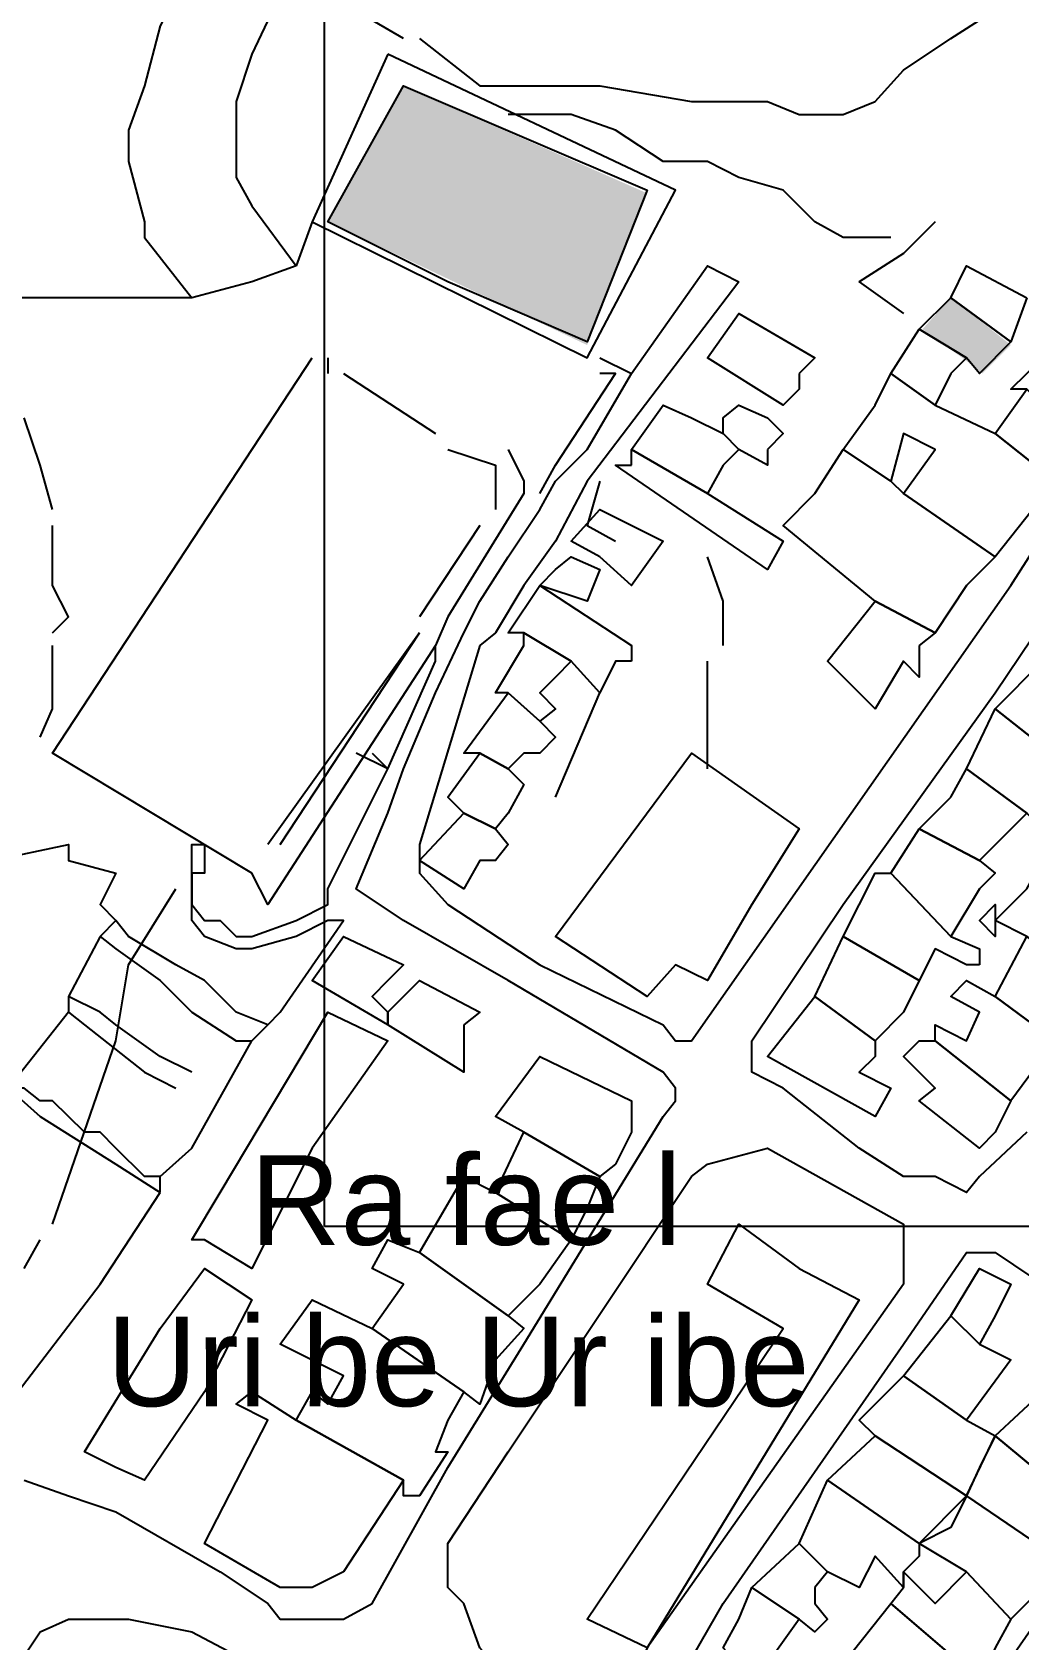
# Model space of a CAD drawing. Header units: millimetres. Extents: x -3588 to 75209, y -3737 to 38254.
# Drawn here: x 27967 to 28055, y 5120.1 to 5263.7 of the extents above; entities that cross this region are included whole.
import ezdxf

# ---------------------------------------------------------------- set-up
doc = ezdxf.new("R2010")
doc.units = ezdxf.units.MM
for name, color, linetype in [('H', 250, 'Continuous'), ('P', 253, 'Continuous'), ('T', 7, 'Continuous')]:
    doc.layers.add(name, color=color, linetype=linetype)

msp = doc.modelspace()

# ---------------------------------------------------------------- hatches: boundary and pattern name
at = {"layer": 'H', "linetype": 'Continuous'}
for points in [[(28016.482, 5235.749), (27993.341, 5246.76), (28000.11, 5258.891), (28021.859, 5249.289), (28016.482, 5235.749), (28016.482, 5235.749)], [(28046.409, 5237.158), (28048.954, 5239.974), (28054.315, 5235.749), (28051.77, 5233.205), (28050.362, 5234.325), (28046.409, 5237.158), (28046.409, 5237.158)]]:
    msp.add_hatch(color=256, dxfattribs=at).paths.add_polyline_path(points)

# ---------------------------------------------------------------- linework, layer by layer
msp.add_lwpolyline([(27993.054, 5972.044), (29582.265, 5972.044), (29582.265, 5157.048), (27993.054, 5157.048)], close=True)
at = {"layer": 'P'}
for points in [[(28001.535, 5263.132), (28006.896, 5258.891), (28012.257, 5258.891), (28016.482, 5258.891), (28017.618, 5258.891), (28025.812, 5257.482), (28028.629, 5257.482), (28032.582, 5257.482), (28035.399, 5256.346), (28037.943, 5256.346), (28039.351, 5256.346), (28042.184, 5257.482), (28044.713, 5260.299), (28048.954, 5263.132), (28052.907, 5265.66), (28054.315, 5268.493), (28054.315, 5271.022), (28052.907, 5275.263), (28054.315, 5277.807), (28055.723, 5279.215), (28057.132, 5282.032), (28059.676, 5282.032), (28059.676, 5283.456), (28059.676, 5284.577)], [(28001.535, 5275.263), (27989.1, 5275.263), (27986.571, 5273.854), (27982.33, 5271.022), (27981.21, 5269.901), (27978.377, 5264.252), (27976.969, 5258.891), (27975.561, 5254.938), (27975.561, 5252.121), (27976.969, 5246.76), (27976.969, 5245.336), (27981.21, 5239.974)], [(28000.11, 5263.132), (27993.341, 5267.085), (27991.932, 5268.493), (27990.524, 5268.493), (27989.1, 5267.085), (27986.571, 5261.707), (27985.163, 5257.482), (27985.163, 5256.346), (27985.163, 5250.697), (27986.571, 5248.168), (27990.524, 5242.807)], [(27998.702, 5261.707), (27991.932, 5246.76), (28016.482, 5234.613), (28024.388, 5249.577), (27998.702, 5261.707)], [(28004.063, 5241.383), (27993.341, 5246.76), (28000.11, 5258.891), (28021.859, 5249.577), (28016.482, 5236.021), (28004.063, 5241.383)], [(28043.592, 5245.336), (28040.76, 5245.336), (28039.351, 5245.336), (28036.807, 5246.76), (28033.99, 5249.577), (28030.037, 5250.697), (28027.221, 5252.121), (28023.268, 5252.121), (28019.027, 5254.938), (28015.074, 5256.346), (28009.424, 5256.346)], [(27991.932, 5246.76), (27990.524, 5242.807)], [(28047.545, 5246.76), (28044.713, 5243.927), (28040.76, 5241.383), (28044.713, 5238.566)], [(27990.524, 5242.807), (27986.571, 5241.383), (27981.21, 5239.974)], [(28016.482, 5226.435), (28020.435, 5233.205), (28027.221, 5242.807), (28030.037, 5241.383)], [(28055.723, 5239.974), (28054.315, 5236.021), (28048.954, 5239.974), (28050.362, 5242.807), (28055.723, 5239.974)], [(28030.037, 5241.383), (28016.482, 5223.603), (28013.665, 5218.241), (28010.849, 5214.288), (28008.304, 5210.047), (28006.896, 5208.927)], [(27981.21, 5239.974), (27975.561, 5239.974), (27967.655, 5239.974), (27963.414, 5239.974), (27962.005, 5238.566)], [(28046.137, 5237.158), (28048.954, 5239.974), (28054.315, 5236.021), (28051.498, 5233.205), (28050.362, 5234.613), (28046.137, 5237.158), (28046.137, 5237.158)], [(28035.399, 5233.205), (28035.399, 5231.796), (28033.99, 5230.372), (28027.221, 5234.613), (28030.037, 5238.566), (28036.807, 5234.613), (28035.399, 5233.205)], [(28048.954, 5233.205), (28047.545, 5230.372), (28043.592, 5233.205), (28046.137, 5237.158), (28050.362, 5234.613), (28048.954, 5233.205)], [(28009.424, 5226.435), (28010.849, 5223.603), (28010.849, 5222.482), (28004.063, 5211.472), (28002.943, 5208.927), (27987.98, 5185.786), (27986.571, 5188.602), (27968.775, 5199.325), (27991.932, 5234.613)], [(27993.341, 5234.613), (27993.341, 5233.205)], [(28017.618, 5234.613), (28020.435, 5233.205)], [(28055.723, 5233.205), (28057.132, 5234.613), (28062.509, 5230.372), (28061.084, 5227.844), (28059.676, 5227.844), (28055.723, 5231.796), (28054.315, 5231.796), (28055.723, 5233.205)], [(27994.749, 5233.205), (28002.943, 5227.844)], [(28012.257, 5222.482), (28013.665, 5225.011), (28019.027, 5233.205), (28017.618, 5233.205)], [(28047.545, 5230.372), (28052.907, 5227.844), (28058.268, 5223.603), (28052.907, 5216.833), (28044.713, 5222.482), (28047.545, 5226.435), (28044.713, 5227.844), (28043.592, 5223.603), (28039.351, 5226.435), (28042.184, 5230.372), (28043.592, 5233.205), (28047.545, 5230.372)], [(28059.676, 5226.435), (28058.268, 5223.603), (28052.907, 5227.844), (28055.723, 5231.796), (28059.676, 5227.844), (28059.676, 5226.435)], [(27968.775, 5221.058), (27967.655, 5225.011), (27966.246, 5229.252)], [(28028.629, 5225.011), (28027.221, 5222.482), (28020.435, 5226.435), (28023.268, 5230.372), (28025.812, 5229.252), (28028.629, 5227.844), (28030.037, 5226.435), (28028.629, 5225.011)], [(28032.582, 5226.435), (28032.582, 5225.011), (28030.037, 5226.435), (28028.629, 5227.844), (28028.629, 5229.252), (28030.037, 5230.372), (28032.582, 5229.252), (28033.99, 5227.844), (28032.582, 5226.435)], [(27966.246, 5134.398), (27970.199, 5132.99), (27974.424, 5131.581), (27983.739, 5126.22), (27987.98, 5123.387), (27989.1, 5121.979), (27991.932, 5121.979), (27994.749, 5121.979), (27997.294, 5123.387), (28004.063, 5135.534), (28010.849, 5146.545), (28023.268, 5166.869), (28024.388, 5168.278), (28024.388, 5169.398), (28023.268, 5170.822), (28009.424, 5179), (28000.11, 5184.361), (27995.885, 5187.194), (27998.702, 5193.964), (28000.11, 5197.917), (28002.943, 5204.686), (28005.488, 5210.047), (28006.896, 5212.88), (28009.424, 5216.833), (28012.257, 5221.058), (28013.665, 5223.603), (28016.482, 5226.435)], [(28004.063, 5226.435), (28008.304, 5225.011), (28008.304, 5223.603), (28008.304, 5222.482), (28008.304, 5221.058)], [(28020.435, 5225.011), (28020.435, 5226.435), (28027.221, 5222.482), (28033.99, 5218.241), (28032.582, 5215.697), (28019.027, 5225.011), (28020.435, 5225.011)], [(28050.362, 5214.288), (28047.545, 5210.047), (28042.184, 5212.88), (28033.99, 5219.65), (28036.807, 5222.482), (28039.351, 5226.435), (28043.592, 5223.603), (28044.713, 5222.482), (28052.907, 5216.833), (28050.362, 5214.288)], [(28017.618, 5223.603), (28016.482, 5219.65), (28019.027, 5218.241)], [(28017.618, 5216.833), (28015.074, 5218.241), (28017.618, 5221.058), (28023.268, 5218.241), (28020.435, 5214.288), (28017.618, 5216.833)], [(28046.137, 5161.508), (28044.713, 5161.508), (28040.76, 5164.037), (28035.399, 5168.278), (28033.99, 5169.398), (28031.174, 5170.822), (28031.174, 5172.231), (28031.174, 5173.639), (28039.351, 5185.786), (28052.907, 5204.686), (28063.917, 5221.058)], [(27968.775, 5210.047), (27970.199, 5211.472), (27968.775, 5214.288), (27968.775, 5219.65)], [(28006.896, 5219.65), (28001.535, 5211.472)], [(28013.665, 5215.697), (28015.074, 5216.833), (28017.618, 5215.697), (28016.482, 5212.88), (28012.257, 5214.288), (28013.665, 5215.697)], [(28028.629, 5208.927), (28028.629, 5211.472), (28028.629, 5212.88), (28027.221, 5216.833)], [(28020.435, 5207.519), (28019.027, 5207.519), (28017.618, 5204.686), (28015.074, 5207.519), (28010.849, 5210.047), (28009.424, 5210.047), (28012.257, 5214.288), (28020.435, 5208.927), (28020.435, 5207.519)], [(28046.137, 5208.927), (28046.137, 5206.11), (28044.713, 5207.519), (28042.184, 5203.278), (28037.943, 5207.519), (28042.184, 5212.88), (28047.545, 5210.047), (28046.137, 5208.927)], [(28001.535, 5210.047), (27987.98, 5191.147)], [(27989.1, 5191.147), (28001.535, 5210.047)], [(28013.665, 5206.11), (28012.257, 5204.686), (28013.665, 5203.278), (28012.257, 5202.158), (28009.424, 5204.686), (28008.304, 5204.686), (28010.849, 5208.927), (28010.849, 5210.047), (28015.074, 5207.519), (28013.665, 5206.11)], [(27967.655, 5200.733), (27968.775, 5203.278), (27968.775, 5207.519), (27968.775, 5208.927)], [(27997.294, 5199.325), (27998.702, 5197.917), (28002.943, 5207.519), (28002.943, 5208.927)], [(28027.221, 5197.917), (28027.221, 5203.278), (28027.221, 5206.11), (28027.221, 5207.519)], [(28062.509, 5204.686), (28063.917, 5203.278), (28059.676, 5197.917), (28052.907, 5203.278), (28057.132, 5207.519), (28062.509, 5204.686)], [(28012.257, 5202.158), (28013.665, 5200.733), (28012.257, 5199.325), (28010.849, 5199.325), (28009.424, 5197.917), (28006.896, 5199.325), (28005.488, 5199.325), (28009.424, 5204.686), (28012.257, 5202.158)], [(28013.665, 5195.372), (28017.618, 5204.686)], [(28059.676, 5197.917), (28062.509, 5196.508), (28061.084, 5195.372), (28059.676, 5196.508), (28057.132, 5192.555), (28055.723, 5193.964), (28050.362, 5197.917), (28052.907, 5203.278), (28059.676, 5197.917)], [(27987.98, 5175.047), (27989.1, 5176.184), (27994.749, 5184.361), (27993.341, 5184.361), (27990.524, 5182.953), (27986.571, 5181.833), (27985.163, 5181.833), (27982.33, 5182.953), (27981.21, 5184.361), (27981.21, 5185.786), (27981.21, 5188.602), (27981.21, 5191.147), (27982.33, 5191.147), (27982.33, 5188.602), (27981.21, 5188.602), (27981.21, 5185.786), (27982.33, 5184.361), (27983.739, 5184.361), (27985.163, 5182.953), (27986.571, 5182.953), (27990.524, 5184.361), (27993.341, 5185.786), (27993.341, 5187.194), (27998.702, 5197.917), (27995.885, 5199.325)], [(28009.424, 5197.917), (28010.849, 5196.508), (28009.424, 5193.964), (28008.304, 5192.555), (28005.488, 5193.964), (28004.063, 5195.372), (28006.896, 5199.325), (28009.424, 5197.917)], [(28031.174, 5185.786), (28027.221, 5179), (28024.388, 5180.409), (28021.859, 5177.592), (28013.665, 5182.953), (28025.812, 5199.325), (28035.399, 5192.555), (28031.174, 5185.786)], [(28048.954, 5195.372), (28050.362, 5197.917), (28055.723, 5193.964), (28051.498, 5189.723), (28046.137, 5192.555), (28048.954, 5195.372)], [(28008.304, 5192.555), (28009.424, 5191.147), (28008.304, 5189.723), (28006.896, 5189.723), (28005.488, 5187.194), (28001.535, 5189.723), (28005.488, 5193.964), (28008.304, 5192.555)], [(28051.498, 5189.723), (28052.907, 5188.602), (28051.498, 5187.194), (28048.954, 5182.953), (28043.592, 5188.602), (28046.137, 5192.555), (28051.498, 5189.723)], [(27963.414, 5189.723), (27970.199, 5191.147), (27970.199, 5189.723), (27974.424, 5188.602), (27973.016, 5185.786), (27974.424, 5184.361)], [(28063.917, 5180.409), (28062.509, 5177.592), (28061.084, 5179), (28055.723, 5182.953), (28052.907, 5184.361), (28055.723, 5187.194), (28057.132, 5189.723), (28059.676, 5187.194), (28065.037, 5182.953), (28063.917, 5180.409)], [(28051.498, 5180.409), (28050.362, 5180.409), (28047.545, 5181.833), (28046.137, 5179), (28039.351, 5182.953), (28042.184, 5188.602), (28043.592, 5188.602), (28048.954, 5182.953), (28051.498, 5181.833), (28051.498, 5180.409)], [(27968.775, 5157.267), (27974.424, 5173.639), (27975.561, 5180.409), (27979.786, 5187.194)], [(28052.907, 5184.361), (28052.907, 5182.953), (28051.498, 5184.361), (28052.907, 5185.786), (28052.907, 5184.361)], [(27974.424, 5184.361), (27973.016, 5182.953)], [(27987.98, 5175.047), (27985.163, 5176.184), (27982.33, 5179), (27979.786, 5180.409), (27975.561, 5182.953), (27974.424, 5184.361)], [(27973.016, 5182.953), (27970.199, 5177.592)], [(27973.016, 5182.953), (27974.424, 5181.833), (27978.377, 5179), (27981.21, 5176.184), (27985.163, 5173.639), (27986.571, 5173.639)], [(27998.702, 5179), (27997.294, 5177.592), (27998.702, 5176.184), (27998.702, 5175.047), (27991.932, 5179), (27994.749, 5182.953), (28000.11, 5180.409), (27998.702, 5179)], [(28044.713, 5176.184), (28042.184, 5173.639), (28036.807, 5177.592), (28039.351, 5182.953), (28046.137, 5179), (28044.713, 5176.184)], [(28059.676, 5176.184), (28058.268, 5173.639), (28052.907, 5177.592), (28055.723, 5182.953), (28061.084, 5179), (28059.676, 5176.184)], [(28005.488, 5175.047), (28005.488, 5173.639), (28005.488, 5170.822), (27998.702, 5175.047), (27998.702, 5176.184), (28001.535, 5179), (28006.896, 5176.184), (28005.488, 5175.047)], [(28052.907, 5177.592), (28058.268, 5173.639), (28054.315, 5168.278), (28047.545, 5173.639), (28047.545, 5175.047), (28050.362, 5173.639), (28051.498, 5176.184), (28048.954, 5177.592), (28050.362, 5179), (28052.907, 5177.592)], [(27970.199, 5177.592), (27970.199, 5176.184)], [(27981.21, 5170.822), (27978.377, 5172.231), (27974.424, 5175.047), (27973.016, 5176.184), (27970.199, 5177.592)], [(28042.184, 5172.231), (28040.76, 5170.822), (28043.592, 5169.398), (28042.184, 5166.869), (28032.582, 5172.231), (28036.807, 5177.592), (28042.184, 5173.639), (28042.184, 5172.231)], [(27970.199, 5176.184), (27964.838, 5169.398)], [(27970.199, 5176.184), (27971.608, 5175.047), (27976.969, 5170.822), (27979.786, 5169.398)], [(27991.932, 5164.037), (27986.571, 5153.314), (27982.33, 5155.859), (27981.21, 5155.859), (27983.739, 5160.084), (27993.341, 5176.184), (27998.702, 5173.639), (27991.932, 5164.037)], [(27986.571, 5173.639), (27987.98, 5175.047)], [(27978.377, 5161.508), (27981.21, 5164.037), (27986.571, 5173.639)], [(28052.907, 5165.461), (28051.498, 5164.037), (28046.137, 5168.278), (28047.545, 5169.398), (28044.713, 5172.231), (28046.137, 5173.639), (28047.545, 5173.639), (28054.315, 5168.278), (28052.907, 5165.461)], [(28019.027, 5162.628), (28017.618, 5161.508), (28010.849, 5165.461), (28008.304, 5166.869), (28012.257, 5172.231), (28020.435, 5168.278), (28020.435, 5165.461), (28019.027, 5162.628)], [(27978.377, 5161.508), (27976.969, 5161.508), (27974.424, 5164.037), (27973.016, 5165.461), (27971.608, 5165.461), (27968.775, 5168.278), (27967.655, 5168.278), (27966.246, 5169.398), (27964.838, 5169.398)], [(27964.838, 5169.398), (27967.655, 5166.869), (27974.424, 5162.628), (27978.377, 5160.084)], [(28016.482, 5158.675), (28015.074, 5155.859), (28008.304, 5160.084), (28010.849, 5165.461), (28017.618, 5161.508), (28016.482, 5158.675)], [(28055.723, 5165.461), (28051.498, 5161.508), (28050.362, 5160.084), (28047.545, 5161.508), (28046.137, 5161.508)], [(28015.074, 5116.618), (28012.257, 5116.618), (28009.424, 5116.618), (28006.896, 5119.434), (28005.488, 5123.387), (28004.063, 5124.812), (28004.063, 5127.628), (28004.063, 5128.749), (28009.424, 5136.942), (28025.812, 5161.508), (28027.221, 5162.628), (28032.582, 5164.037), (28044.713, 5157.267), (28044.713, 5151.906), (28021.859, 5119.434), (28020.435, 5116.618), (28017.618, 5115.209), (28015.074, 5116.618)], [(27978.377, 5160.084), (27978.377, 5161.508)], [(28012.257, 5151.906), (28009.424, 5149.073), (28001.535, 5154.723), (28005.488, 5161.508), (28008.304, 5160.084), (28015.074, 5155.859), (28012.257, 5151.906)], [(27963.414, 5142.304), (27964.838, 5141.183), (27973.016, 5151.906), (27978.377, 5160.084)], [(28035.399, 5153.314), (28040.76, 5150.498), (28021.859, 5119.434), (28016.482, 5121.979), (28033.99, 5147.953), (28027.221, 5151.906), (28030.037, 5157.267), (28035.399, 5153.314)], [(27966.246, 5153.314), (27967.655, 5155.859)], [(28008.304, 5145.136), (28006.896, 5141.183), (28005.488, 5142.304), (27997.294, 5147.953), (28000.11, 5151.906), (27997.294, 5153.314), (27998.702, 5155.859), (28001.535, 5154.723), (28009.424, 5149.073), (28010.849, 5147.953), (28008.304, 5145.136)], [(28035.399, 5103.063), (28030.037, 5107.304), (28024.388, 5111.256), (28023.268, 5112.665), (28023.268, 5114.073), (28028.629, 5123.387), (28044.713, 5146.545), (28050.362, 5154.723), (28051.498, 5154.723), (28052.907, 5154.723), (28069.278, 5143.712), (28069.278, 5142.304), (28069.278, 5139.759), (28059.676, 5126.22), (28043.592, 5103.063), (28042.184, 5101.654), (28040.76, 5100.534), (28039.351, 5100.534), (28035.399, 5103.063)], [(27982.33, 5142.304), (27976.969, 5134.398), (27974.424, 5135.534), (27971.608, 5136.942), (27978.377, 5147.953), (27982.33, 5153.314), (27986.571, 5150.498), (27982.33, 5142.304)], [(28052.907, 5149.073), (28051.498, 5146.545), (28048.954, 5149.073), (28051.498, 5153.314), (28054.315, 5151.906), (28052.907, 5149.073)], [(28004.063, 5139.759), (28002.943, 5136.942), (28004.063, 5136.942), (28001.535, 5132.99), (28000.11, 5132.99), (28000.11, 5134.398), (27990.524, 5139.759), (27991.932, 5142.304), (27993.341, 5141.183), (27994.749, 5143.712), (27989.1, 5146.545), (27991.932, 5150.498), (27997.294, 5147.953), (28005.488, 5142.304), (28004.063, 5139.759)], [(28051.498, 5146.545), (28054.315, 5145.136), (28050.362, 5139.759), (28044.713, 5143.712), (28048.954, 5149.073), (28051.498, 5146.545)], [(28051.498, 5135.534), (28050.362, 5132.99), (28042.184, 5138.351), (28040.76, 5139.759), (28044.713, 5143.712), (28050.362, 5139.759), (28052.907, 5138.351), (28051.498, 5135.534)], [(27990.524, 5139.759), (28000.11, 5134.398), (27994.749, 5126.22), (27991.932, 5124.812), (27989.1, 5124.812), (27982.33, 5128.749), (27987.98, 5139.759), (27985.163, 5141.183), (27986.571, 5142.304), (27990.524, 5139.759)], [(28063.917, 5134.398), (28062.509, 5131.581), (28061.084, 5131.581), (28052.907, 5138.351), (28057.132, 5142.304), (28058.268, 5141.183), (28065.037, 5136.942), (28063.917, 5134.398)], [(28048.954, 5130.173), (28046.137, 5128.749), (28037.943, 5134.398), (28042.184, 5138.351), (28050.362, 5132.99), (28048.954, 5130.173)], [(28059.676, 5130.173), (28058.268, 5127.628), (28050.362, 5132.99), (28052.907, 5138.351), (28061.084, 5131.581), (28059.676, 5130.173)], [(28046.137, 5127.628), (28044.713, 5126.22), (28044.713, 5124.812), (28042.184, 5127.628), (28040.76, 5124.812), (28037.943, 5126.22), (28035.399, 5128.749), (28037.943, 5134.398), (28046.137, 5128.749), (28046.137, 5127.628)], [(28057.132, 5124.812), (28054.315, 5121.979), (28050.362, 5126.22), (28046.137, 5128.749), (28050.362, 5132.99), (28058.268, 5127.628), (28057.132, 5124.812)], [(28036.807, 5124.812), (28036.807, 5123.387), (28037.943, 5121.979), (28036.807, 5120.859), (28035.399, 5121.979), (28031.174, 5124.812), (28035.399, 5128.749), (28037.943, 5126.22), (28036.807, 5124.812)], [(28052.907, 5119.434), (28051.498, 5116.618), (28043.592, 5123.387), (28044.713, 5124.812), (28044.713, 5126.22), (28047.545, 5123.387), (28050.362, 5126.22), (28054.315, 5121.979), (28052.907, 5119.434)], [(28030.037, 5121.979), (28031.174, 5124.812), (28035.399, 5121.979), (28032.582, 5118.026), (28033.99, 5116.618), (28032.582, 5115.209), (28031.174, 5116.618), (28028.629, 5119.434), (28030.037, 5121.979)], [(28050.362, 5115.209), (28047.545, 5112.665), (28043.592, 5115.209), (28039.351, 5118.026), (28043.592, 5123.387), (28051.498, 5116.618), (28050.362, 5115.209)], [(27958.053, 5070.607), (27947.33, 5077.377), (27941.681, 5081.33), (27941.681, 5082.738), (27949.875, 5094.885), (27959.461, 5109.848), (27964.838, 5116.618), (27967.655, 5120.859), (27970.199, 5121.979), (27974.424, 5121.979), (27975.561, 5121.979), (27981.21, 5120.859), (27986.571, 5118.026), (27987.98, 5116.618), (27987.98, 5115.209), (27987.98, 5112.665), (27986.571, 5111.256), (27974.424, 5092.34), (27963.414, 5078.785), (27959.461, 5072.015), (27958.053, 5070.607)]]:
    msp.add_lwpolyline(points, dxfattribs=at)
at = {"layer": 'P', "color": 254}
msp.add_lwpolyline([(28006.896, 5208.927), (28001.535, 5191.147), (28001.535, 5189.723), (28001.535, 5188.602), (28004.063, 5185.786), (28012.257, 5180.409), (28023.268, 5175.047), (28024.388, 5173.639), (28025.812, 5173.639), (28054.315, 5214.288), (28070.687, 5239.974)], dxfattribs=at)

# ---------------------------------------------------------------- texts
at = {"layer": 'T', "char_height": 8.00186, "attachment_point": 1}
for s, insert in [('{\\fArial|b0|i0|c0|p18;Ra fae l}', (27986.411, 5163.413)), ('{\\fArial|b0|i0|c0|p18;Uri be Ur ibe}', (27973.608, 5149.009))]:
    msp.add_mtext(s, dxfattribs=dict(at, insert=insert))

doc.saveas('drawing.dxf')
